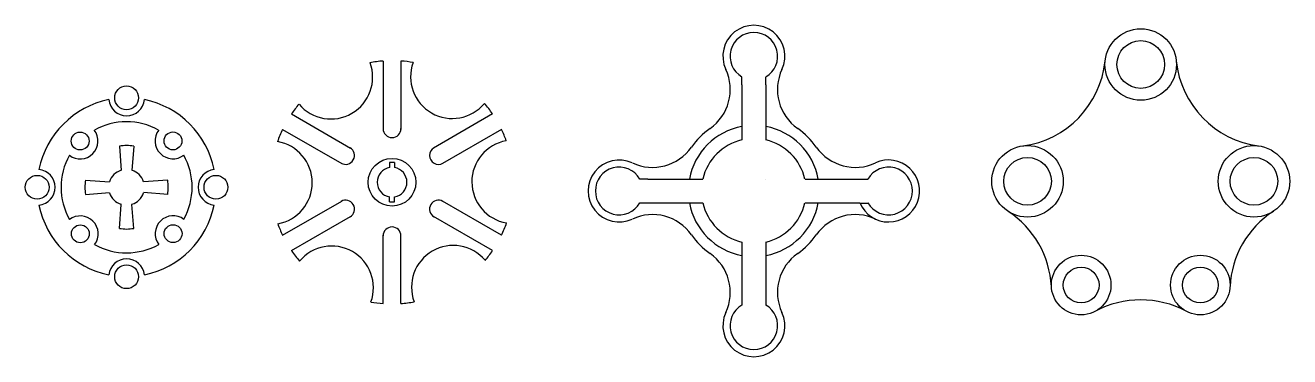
# Model space of a CAD drawing. Header units: millimetres. Extents: x 3151 to 4212, y 1350 to 1628.
import ezdxf

# ---------------------------------------------------------------- set-up
doc = ezdxf.new("R2010")
doc.units = ezdxf.units.MM

# ---------------------------------------------------------------- blocks, each defined once
blk = doc.blocks.new('*U5')
blk.add_circle((0, 2.5), 10)
blk.add_arc((0, 2.5), 15, 185.7392, 354.2608)
blk = doc.blocks.new('*U6')
at = {"color": 0, "linetype": 'ByBlock', "lineweight": -2, "transparency": 16777216}
blk.add_blockref('*U5', (3236.2, 1565.1), dxfattribs=at)
for p, rotation in [((3163.7, 1492.6), 90), ((3308.7, 1492.6), 270), ((3236.2, 1420.1), 180)]:
    blk.add_blockref('*U5', p, dxfattribs=dict(at, rotation=rotation))
blk = doc.blocks.new('*U7')
blk.add_circle((3, 3), 7.5)
blk.add_arc((3, 3), 15, 142.9542, 307.2792)
blk = doc.blocks.new('*U8')
at = {"color": 0, "linetype": 'ByBlock', "lineweight": -2, "transparency": 16777216}
for p, rotation in [((3200.2, 1528.4), 90), ((3200.4, 1456.6), 180), ((3272.2, 1456.7), 270)]:
    blk.add_blockref('*U7', p, dxfattribs=dict(at, rotation=rotation))
blk.add_blockref('*U7', (3272.1, 1528.5), dxfattribs=at)
blk = doc.blocks.new('*U9')
for p, q in [((-6, 10.1), (-4.5, -10.1)), ((6, 10.1), (4.5, -10.1))]:
    blk.add_line(p, q)
blk = doc.blocks.new('*U10')
at = {"color": 0, "linetype": 'ByBlock', "lineweight": -2, "transparency": 16777216}
blk.add_blockref('*U9', (3236.2, 1516.9), dxfattribs=at)
for p, rotation in [((3211.8, 1492.6), 90), ((3260.6, 1492.6), 270), ((3236.2, 1468.2), 180)]:
    blk.add_blockref('*U9', p, dxfattribs=dict(at, rotation=rotation))
blk = doc.blocks.new('*U11')
for p, q in [((-2, 2), (-2, -2.1)), ((2, 2), (2, -2.1))]:
    blk.add_line(p, q)
blk.add_arc((0, -14.4), 16.5, 83.0379, 96.9621)
blk = doc.blocks.new('*U12')
at = {"color": 0, "linetype": 'ByBlock', "lineweight": -2, "transparency": 16777216}
blk.add_blockref('*U11', (3572.8, 1492.4), dxfattribs=at)
at = {"color": 0, "linetype": 'ByBlock', "lineweight": -2, "transparency": 16777216, "rotation": 180}
blk.add_blockref('*U11', (3572.8, 1463.5), dxfattribs=at)
blk = doc.blocks.new('*U13')
for p, q in [((-7.5, 32.1), (-7.5, -25.2)), ((7.5, 32.1), (7.5, -25.2))]:
    blk.add_line(p, q)
blk.add_arc((0, -24.6), 7.5, 180, 0)
blk = doc.blocks.new('*U14')
at = {"color": 0, "linetype": 'ByBlock', "lineweight": -2, "transparency": 16777216}
blk.add_blockref('*U13', (3572.8, 1547.5), dxfattribs=at)
for p, rotation in [((3512.5, 1512.7), 59.99999999999999), ((3633.1, 1512.7), 299.9999999999999), ((3512.5, 1443.1), 120), ((3633.1, 1443.1), 240), ((3572.8, 1408.3), 180)]:
    blk.add_blockref('*U13', p, dxfattribs=dict(at, rotation=rotation))
blk = doc.blocks.new('*U16')
blk.add_arc((4, 11.5), 35, 160.098, 320.3399)
blk = doc.blocks.new('*U17')
at = {"color": 0, "linetype": 'ByBlock', "lineweight": -2, "transparency": 16777216}
for p, rotation in [((3529.5, 1556.8), 60.00000000000001), ((3482.8, 1479.8), 120), ((3662.8, 1476), 299.9999999999999), ((3616.2, 1399.1), 240), ((3526.2, 1400.9), 180)]:
    blk.add_blockref('*U16', p, dxfattribs=dict(at, rotation=rotation))
blk.add_blockref('*U16', (3619.4, 1554.9), dxfattribs=at)
blk = doc.blocks.new('*U20')
for p, q in [((-10, -3.3), (-10, 3.3)), ((10, -3.3), (10, 3.3))]:
    blk.add_line(p, q)
blk = doc.blocks.new('*U21')
at = {"color": 0, "linetype": 'ByBlock', "lineweight": -2, "transparency": 16777216}
blk.add_blockref('*U20', (3896, 1565.8), dxfattribs=at)
for p, rotation in [((3803.7, 1473.4), 90), ((3988.3, 1473.4), 270), ((3896, 1381.1), 180)]:
    blk.add_blockref('*U20', p, dxfattribs=dict(at, rotation=rotation))

msp = doc.modelspace()

# ---------------------------------------------------------------- linework, layer by layer
for p, q in [((3752.5, 1578.5), (3752.5, 1532.3)), ((3772.5, 1578.5), (3772.5, 1532.3)), ((3673.5, 1499.5), (3719.7, 1499.5)), ((3772.5, 1499.5), (3772.5, 1499.3)), ((3805.4, 1499.5), (3851.5, 1499.5)), ((3673.5, 1479.5), (3719.7, 1479.5)), ((3805.4, 1479.5), (3851.5, 1479.5)), ((3752.5, 1446.6), (3752.5, 1400.5)), ((3772.5, 1446.6), (3772.5, 1400.5))]:
    msp.add_line(p, q)
for centre, radius in [((4087.1, 1595.6), 30), ((4087.1, 1595.6), 20), ((3992.1, 1497.6), 30), ((3992.1, 1497.6), 20), ((4182.1, 1497.6), 30), ((4182.1, 1497.6), 20), ((3458.9, 1496.8), 20), ((4037.1, 1410.6), 25), ((4137.1, 1410.6), 25), ((4037.1, 1410.6), 15), ((4137.1, 1410.6), 15)]:
    msp.add_circle(centre, radius)
for centre, radius, start, end in [((3762.5, 1602.5), 26, 334.9778, 205.0222), ((3762.5, 1602.5), 20, 300, 240), ((3458.9, 1496.8), 102, 94.2167, 100.4609), ((3458.9, 1496.8), 102, 79.977, 85.7833), ((3702.7, 1574.6), 40, 305.1034, 25.0222), ((3822.3, 1574.6), 40, 154.9778, 234.8966), ((3977.6, 1606.6), 80, 277.5452, 354.2359), ((4196.5, 1606.6), 80, 185.7641, 262.4548), ((3236.2, 1492.6), 75, 101.4783, 168.5217), ((3236.2, 1492.6), 75, 11.4783, 78.5217), ((3458.9, 1496.8), 102, 139.977, 145.7833), ((3458.9, 1496.8), 102, 34.2167, 40.4609), ((3236.2, 1492.6), 55, 60.7916, 119.4417), ((3458.9, 1496.8), 102, 154.2167, 160.4609), ((3458.9, 1496.8), 102, 19.977, 25.7833), ((3762.5, 1489.5), 55, 100.4757, 169.5243), ((3762.5, 1489.5), 64, 125.1034, 144.8966), ((3762.5, 1489.5), 55, 10.4757, 79.5243), ((3762.5, 1489.5), 64, 35.1034, 54.8966), ((3762.5, 1489.5), 44, 103.1366, 166.8634), ((3762.5, 1489.5), 44, 13.1366, 76.8634), ((3236.2, 1492.6), 55, 150.7916, 209.4417), ((3236.2, 1492.6), 35, 80.1291, 99.8709), ((3236.2, 1492.6), 55, 330.7916, 29.4417), ((3677.5, 1549.3), 40, 244.9778, 324.8966), ((3847.6, 1549.3), 40, 215.1034, 295.0222), ((3236.2, 1492.6), 15, 107.6042, 162.3958), ((3236.2, 1492.6), 15, 17.6042, 72.3958), ((3458.9, 1496.8), 12.5, 99.2069, 260.7931), ((3458.9, 1496.8), 12.5, 279.2069, 80.7931), ((3649.5, 1489.5), 26, 64.9778, 295.0222), ((3649.5, 1489.5), 20, 30, 330), ((3875.5, 1489.5), 26, 202.6199, 115.0222), ((3875.5, 1489.5), 20, 210, 150), ((3236.2, 1492.6), 35, 170.1291, 189.8709), ((3236.2, 1492.6), 35, 350.1291, 9.8709), ((3236.2, 1492.6), 15, 197.6042, 252.3958), ((3236.2, 1492.6), 15, 287.6042, 342.3958), ((3236.2, 1492.6), 75, 191.4783, 258.5217), ((3236.2, 1492.6), 75, 281.4783, 348.5217), ((3458.9, 1496.8), 16.5, 263.0379, 276.9621), ((3762.5, 1489.5), 55, 190.4757, 259.5243), ((3762.5, 1489.5), 44, 193.1366, 256.8634), ((3762.5, 1489.5), 44, 283.1366, 346.8634), ((3762.5, 1489.5), 55, 280.4757, 349.5243), ((3677.5, 1429.7), 40, 35.1034, 115.0222), ((3847.6, 1429.7), 40, 64.9778, 144.8966), ((3932.2, 1405.3), 80, 2.8834, 57.0268), ((4241.9, 1405.3), 80, 122.9732, 177.1166), ((3236.2, 1492.6), 35, 260.1291, 279.8709), ((3458.9, 1496.8), 102, 199.977, 205.7833), ((3458.9, 1496.8), 102, 334.2167, 340.4609), ((3236.2, 1492.6), 55, 240.7916, 299.4417), ((3762.5, 1489.5), 64, 215.1034, 234.8966), ((3762.5, 1489.5), 64, 305.1034, 324.8966), ((3458.9, 1496.8), 102, 214.2167, 220.4609), ((3458.9, 1496.8), 102, 319.977, 325.7833), ((3702.7, 1404.4), 40, 334.9778, 54.8966), ((3822.3, 1404.4), 40, 125.1034, 205.0222), ((3458.9, 1496.8), 102, 259.977, 265.7833), ((3458.9, 1496.8), 102, 274.2167, 280.4609), ((3762.5, 1376.5), 20, 120, 60), ((4087.1, 1318.2), 80, 61.5631, 118.4369), ((3762.5, 1376.5), 26, 154.9778, 25.0222)]:
    msp.add_arc(centre, radius, start, end)

# ---------------------------------------------------------------- block references
for name, p in [('*U17', (-113.9, 18.9)), ('*U14', (-113.9, 18.9)), ('*U21', (-133.5, 16)), ('*U6', (0, 0)), ('*U8', (0, 0)), ('*U10', (0, 0)), ('*U12', (-113.9, 18.9))]:
    msp.add_blockref(name, p)

doc.saveas('drawing.dxf')
